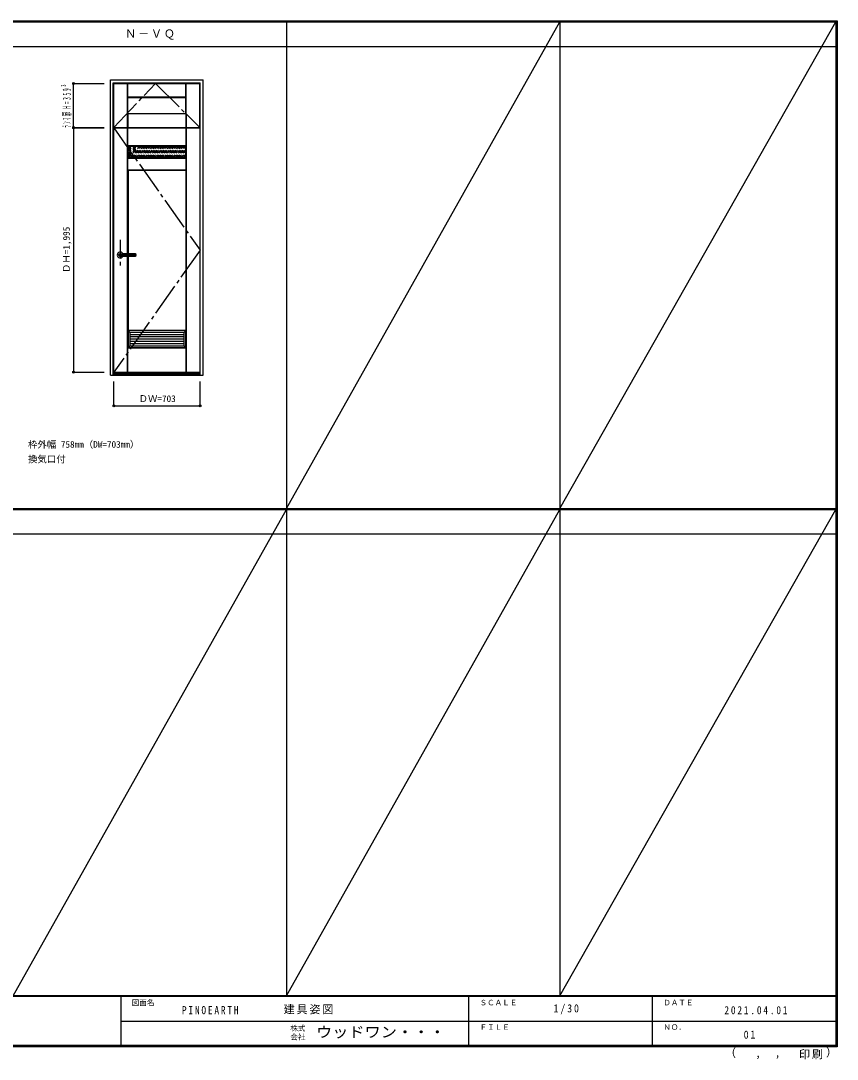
# Model space of a CAD drawing. Units: millimetres, scale not verified. Extents: x -6000 to 5700, y -4307 to 4175.
# Drawn here: x -966 to 5700, y -4307 to 4175 of the extents above; entities that cross this region are included whole.
import ezdxf
from ezdxf.enums import TextEntityAlignment as Align

# ---------------------------------------------------------------- set-up
doc = ezdxf.new("R2010")
doc.units = ezdxf.units.MM
doc.header["$LTSCALE"] = 30
doc.header["$PDMODE"] = 32
doc.header["$PDSIZE"] = 15
for name, pattern in [('CHAIN1', [8, 5, -1, 1, -1]), ('CHAIN2', [12, 9, -1, 1, -1]), ('DASHED1', [1.8, 1.2, -0.6])]:
    doc.linetypes.add(name, pattern=pattern)
for name, color, linetype in [('0-1_通り芯', 4, 'CHAIN1'), ('0-2_扉', 3, 'Continuous'), ('0-3_仕上げ', 7, 'Continuous'), ('0-4_枠', 3, 'Continuous'), ('0-5_レバー', 3, 'Continuous'), ('0-7', 7, 'CHAIN2'), ('0-A_文字', 7, 'Continuous'), ('0-B_寸法', 4, 'Continuous'), ('0-C_ハッチ', 4, 'DASHED1'), ('F-1_枠', 6, 'Continuous'), ('F-A_文字', 7, 'Continuous')]:
    doc.layers.add(name, color=color, linetype=linetype)
doc.styles.add('ＭＳ ゴシック', font='')
doc.styles.get('ＭＳ ゴシック').set_extended_font_data('MS Gothic')

msp = doc.modelspace()

# ---------------------------------------------------------------- linework, layer by layer
at = {"layer": '0-1_通り芯'}
for p, q in [((-154.2, 2386.75), (-154.2, 2176.75)), ((-21.7, 2261.75), (-199.2, 2261.75))]:
    msp.add_line(p, q, dxfattribs=at)
at = {"layer": '0-2_扉'}
for p, q in [((-206.7, 3303.25), (-206.7, 3662.25)), ((-206.7, 3662.25), (496.3, 3662.25)), ((-205.2, 1304.25), (-205.2, 3299.25)), ((-205.2, 3299.25), (497.8, 3299.25)), ((497.8, 1304.25), (497.8, 3299.25)), ((-205.2, 1304.25), (497.8, 1304.25))]:
    msp.add_line(p, q, dxfattribs=at)
msp.add_lwpolyline([(-206.7, 3303.25), (496.3, 3303.25), (496.3, 3662.25)], dxfattribs=at)
at = {"layer": '0-3_仕上げ'}
for p, q in [((-95.7, 3303.25), (-95.7, 3662.25)), ((-94.2, 3549.75), (-94.2, 3662.25)), ((-92.7, 3551.25), (-92.7, 3662.25)), ((382.3, 3551.25), (382.3, 3662.25)), ((383.8, 3549.75), (383.8, 3662.25)), ((385.3, 3303.25), (385.3, 3662.25)), ((382.3, 3551.25), (-92.7, 3551.25)), ((-94.2, 3415.75), (-94.2, 3303.25)), ((-92.7, 3414.25), (-92.7, 3303.25)), ((382.3, 3414.25), (-92.7, 3414.25)), ((382.3, 3414.25), (382.3, 3303.25)), ((383.8, 3415.75), (383.8, 3303.25)), ((-94.2, 2273.25), (-94.2, 3299.25)), ((-92.7, 3151.75), (-92.7, 3299.25)), ((-91.2, 3153.25), (-91.2, 3299.25)), ((383.8, 3153.25), (383.8, 3299.25)), ((385.3, 3151.75), (385.3, 3299.25)), ((386.8, 1304.25), (386.8, 3299.25)), ((-91.2, 3153.25), (-92.7, 3151.75)), ((-90.2, 3149.25), (-92.7, 3151.75)), ((383.8, 3153.25), (-91.2, 3153.25)), ((385.3, 3151.75), (382.8, 3149.25)), ((383.8, 3153.25), (385.3, 3151.75)), ((382.8, 3054.25), (385.3, 3051.75)), ((-91.2, 3050.25), (-92.7, 3051.75)), ((-91.2, 2958.25), (-91.2, 3050.25)), ((383.8, 3050.25), (-91.2, 3050.25)), ((383.8, 3050.25), (385.3, 3051.75)), ((383.8, 2958.25), (383.8, 3050.25)), ((385.3, 2956.75), (385.3, 3051.75)), ((-91.2, 2958.25), (-92.7, 2956.75)), ((-91.2, 2958.25), (383.8, 2958.25)), ((-94.2, 1304.25), (-94.2, 2250.25)), ((-90.2, 1644.25), (-75.2, 1629.25)), ((-90.2, 1644.25), (-90.2, 1504.25)), ((382.8, 1644.25), (-90.2, 1644.25)), ((367.8, 1629.25), (382.8, 1644.25)), ((382.8, 1504.25), (382.8, 1644.25)), ((-92.7, 1304.25), (-92.7, 1501.75)), ((-91.2, 1304.25), (-91.2, 1500.25)), ((383.8, 1500.25), (-91.2, 1500.25)), ((-75.2, 1519.25), (-90.2, 1504.25)), ((-90.2, 1504.25), (382.8, 1504.25)), ((382.8, 1504.25), (367.8, 1519.25)), ((382.8, 1504.25), (385.3, 1501.75)), ((383.8, 1500.25), (385.3, 1501.75)), ((383.8, 1304.25), (383.8, 1500.25)), ((385.3, 1304.25), (385.3, 1501.75))]:
    msp.add_line(p, q, dxfattribs=at)
at = {"layer": '0-3_仕上げ', "color": 3}
for p, q in [((-91.7, 3418.25), (-91.7, 3547.25)), ((-91.7, 3547.25), (381.3, 3547.25)), ((382.8, 3149.25), (-90.2, 3149.25)), ((-90.2, 3054.25), (-90.2, 3149.25)), ((382.8, 3054.25), (382.8, 3149.25)), ((382.8, 3054.25), (-90.2, 3054.25)), ((-90.2, 2954.25), (-90.2, 2273.25)), ((-90.2, 2250.25), (-90.2, 1504.25)), ((-75.2, 1629.25), (-75.2, 1519.25)), ((367.8, 1629.25), (-75.2, 1629.25)), ((367.8, 1519.25), (367.8, 1629.25)), ((367.8, 1610.92), (-75.2, 1610.92)), ((367.8, 1592.58), (-75.2, 1592.58)), ((367.8, 1574.25), (-75.2, 1574.25)), ((367.8, 1555.92), (-75.2, 1555.92)), ((367.8, 1537.58), (-75.2, 1537.58)), ((382.8, 1504.25), (-90.2, 1504.25)), ((-75.2, 1519.25), (367.8, 1519.25))]:
    msp.add_line(p, q, dxfattribs=at)
at = {"layer": '0-3_仕上げ'}
for points in [[(-92.7, 3551.25), (-94.2, 3549.75), (-91.7, 3547.25)], [(382.3, 3551.25), (383.8, 3549.75), (381.3, 3547.25)], [(-92.7, 3414.25), (-94.2, 3415.75), (-91.7, 3418.25)], [(382.3, 3414.25), (383.8, 3415.75), (381.3, 3418.25)], [(-90.2, 2954.25), (-92.7, 2956.75), (-92.7, 3051.75), (-90.2, 3054.25)], [(383.8, 2958.25), (385.3, 2956.75), (382.8, 2954.25)], [(-91.2, 1500.25), (-92.7, 1501.75), (-90.2, 1504.25)]]:
    msp.add_lwpolyline(points, dxfattribs=at)
at = {"layer": '0-3_仕上げ', "color": 3}
for points in [[(-91.7, 3418.25), (381.3, 3418.25), (381.3, 3547.25)], [(-90.2, 2954.25), (382.8, 2954.25), (382.8, 1504.25)]]:
    msp.add_lwpolyline(points, dxfattribs=at)
at = {"layer": '0-4_枠'}
for p, q in [((-234.2, 1279.25), (-234.2, 3691.25)), ((-234.2, 3691.25), (523.8, 3691.25)), ((-210.2, 1279.25), (-210.2, 3667.25)), ((-210.2, 3667.25), (499.8, 3667.25)), ((499.8, 1279.25), (499.8, 3667.25)), ((523.8, 1279.25), (523.8, 3691.25)), ((-234.2, 1279.25), (523.8, 1279.25)), ((-210.2, 1294.25), (499.8, 1294.25)), ((-210.2, 1291.25), (499.8, 1291.25))]:
    msp.add_line(p, q, dxfattribs=at)
at = {"layer": '0-5_レバー'}
for p, q in [((-154.2, 2271.25), (-135.2, 2271.25)), ((-154.2, 2252.25), (-135.2, 2252.25)), ((-135.2, 2272.25), (-134.2, 2273.25)), ((-135.2, 2251.25), (-135.2, 2272.25)), ((-135.2, 2251.25), (-134.2, 2250.25)), ((-134.2, 2273.25), (-30.2, 2273.25)), ((-30.2, 2250.25), (-134.2, 2250.25)), ((-29.2, 2272.25), (-30.2, 2273.25)), ((-29.2, 2251.25), (-30.2, 2250.25)), ((-29.2, 2251.25), (-29.2, 2272.25))]:
    msp.add_line(p, q, dxfattribs=at)
at = {"layer": '0-5_レバー', "color": 4}
for p, q in [((-134.2, 2250.25), (-134.2, 2273.25)), ((-30.2, 2273.25), (-30.2, 2250.25))]:
    msp.add_line(p, q, dxfattribs=at)
for radius, start, end in [(24.55, 27.93255, 332.06745), (11, 59.72736, 300.27264)]:
    msp.add_arc((-154.2, 2261.75), radius, start, end, dxfattribs=at)
at = {"layer": '0-5_レバー'}
msp.add_arc((-154.2, 2261.75), 9.5, 90, 270, dxfattribs=at)
at = {"layer": '0-7'}
for p, q in [((-205.2, 3299.25), (497.8, 2301.75)), ((497.8, 2301.75), (-205.2, 1304.25))]:
    msp.add_line(p, q, dxfattribs=at)
msp.add_lwpolyline([(-206.7, 3303.25), (134.8, 3662.25), (496.3, 3303.25)], dxfattribs=at)
at = {"layer": '0-B_寸法'}
for p, q in [((-534.2, 3303.25), (-534.2, 3662.25)), ((-534.2, 3662.25), (-284.2, 3662.25)), ((-534.2, 3303.25), (-284.2, 3303.25)), ((-534.2, 3299.25), (-284.2, 3299.25)), ((-534.2, 3299.25), (-534.2, 1304.25)), ((-534.2, 1304.25), (-284.2, 1304.25)), ((-205.2, 1029.25), (-205.2, 1229.25)), ((497.8, 1029.25), (497.8, 1229.25)), ((-205.2, 1029.25), (497.8, 1029.25))]:
    msp.add_line(p, q, dxfattribs=at)
at = {"layer": '0-B_寸法', "color": 7}
for p in [(-534.2, 3662.25), (-534.2, 3303.25), (-534.2, 3299.25), (-534.2, 1304.25), (-205.2, 1029.25), (497.8, 1029.25)]:
    msp.add_point(p, dxfattribs=at)
at = {"layer": '0-C_ハッチ'}
for p, q in [((-90.2, 3136.88), (-77.83, 3149.25)), ((-90.2, 3066.17), (-7.12, 3149.25)), ((-90.2, 3080.31), (-21.26, 3149.25)), ((-90.2, 3094.45), (-35.4, 3149.25)), ((-90.2, 3108.59), (-49.54, 3149.25)), ((-90.2, 3122.74), (-63.69, 3149.25)), ((-87.98, 3054.25), (7.02, 3149.25)), ((-73.83, 3054.25), (21.17, 3149.25)), ((-59.69, 3054.25), (35.31, 3149.25)), ((-45.55, 3054.25), (49.45, 3149.25)), ((-31.41, 3054.25), (63.59, 3149.25)), ((-17.27, 3054.25), (77.73, 3149.25)), ((-3.12, 3054.25), (91.88, 3149.25)), ((11.02, 3054.25), (106.02, 3149.25)), ((25.16, 3054.25), (120.16, 3149.25)), ((39.3, 3054.25), (134.3, 3149.25)), ((53.44, 3054.25), (148.44, 3149.25)), ((67.59, 3054.25), (162.59, 3149.25)), ((81.73, 3054.25), (176.73, 3149.25)), ((95.87, 3054.25), (190.87, 3149.25)), ((110.01, 3054.25), (205.01, 3149.25)), ((124.16, 3054.25), (219.16, 3149.25)), ((138.3, 3054.25), (233.3, 3149.25)), ((152.44, 3054.25), (247.44, 3149.25)), ((166.58, 3054.25), (261.58, 3149.25)), ((180.72, 3054.25), (275.72, 3149.25)), ((194.87, 3054.25), (289.87, 3149.25)), ((209.01, 3054.25), (304.01, 3149.25)), ((223.15, 3054.25), (318.15, 3149.25)), ((237.29, 3054.25), (332.29, 3149.25)), ((251.43, 3054.25), (346.43, 3149.25)), ((265.58, 3054.25), (360.58, 3149.25)), ((279.72, 3054.25), (374.72, 3149.25)), ((293.86, 3054.25), (382.8, 3143.19)), ((308, 3054.25), (382.8, 3129.05)), ((322.15, 3054.25), (382.8, 3114.9)), ((336.29, 3054.25), (382.8, 3100.76)), ((350.43, 3054.25), (382.8, 3086.62)), ((364.57, 3054.25), (382.8, 3072.48)), ((378.71, 3054.25), (382.8, 3058.34))]:
    msp.add_line(p, q, dxfattribs=at)
at = {"layer": 'F-1_枠'}
for p, q in [((-6000, 4175), (5700, 4175)), ((-6000, 4170), (5700, 4170)), ((-6000, 4165), (5700, 4165)), ((1204.8, 4175), (1204.8, -3790)), ((3436.4, 4175), (3436.4, -3790)), ((5690, 4175), (5690, -4205)), ((5695, 4175), (5695, -4205)), ((5700, 4175), (5700, -4205)), ((-6000, 3965), (5700, 3965)), ((-6000, 190.5), (5700, 190.5)), ((-6000, 187.5), (5700, 187.5)), ((-6000, 184.5), (5700, 184.5)), ((-6000, -15.5), (5700, -15.5)), ((5700, -3790), (-6000, -3790)), ((5700, -3795), (-6000, -3795)), ((-150, -3795), (-150, -4195)), ((2690, -3795), (2690, -4195)), ((4190, -3795), (4190, -4195)), ((-150, -3995), (5690, -3995.01)), ((5700, -4195), (-6000, -4195)), ((5700, -4200), (-6000, -4200)), ((5700, -4205), (-6000, -4205))]:
    msp.add_line(p, q, dxfattribs=at)
at = {"layer": 'F-A_文字'}
for p, q in [((1204.8, 190.5), (3436.4, 4165)), ((3436.4, 190.5), (5690, 4165)), ((-1026.8, -3790), (1204.8, 184.5)), ((1204.8, -3790), (3436.4, 184.5)), ((3436.4, -3790), (5690, 184.5))]:
    msp.add_line(p, q, dxfattribs=at)

# ---------------------------------------------------------------- texts
at = {"layer": '0-A_文字', "style": 'ＭＳ ゴシック'}
for s, p in [('枠外幅 758mm（DW=703mm）', (-906.8, 670.5)), ('換気口付', (-906.8, 550.5))]:
    msp.add_text(s, height=54.99, dxfattribs=at).set_placement(p, align=Align.BOTTOM_LEFT)
at = {"layer": '0-A_文字', "insert": (-113.5, 4020), "char_height": 65.98, "attachment_point": 7, "style": 'ＭＳ ゴシック'}
msp.add_mtext('\\T1.17;Ｎ－ＶＱ', dxfattribs=at)
at = {"layer": '0-B_寸法', "color": 7, "style": 'ＭＳ ゴシック'}
msp.add_text('ＤＨ=1,995', height=54.99, rotation=90, dxfattribs=at).set_placement((-549.2, 2114.25), align=Align.BOTTOM_LEFT)
msp.add_text('ＤＷ=703', height=54.99, dxfattribs=at).set_placement((-4.2, 1044.25), align=Align.BOTTOM_LEFT)
at = {"layer": '0-B_寸法', "color": 7, "insert": (-549.2, 3302.75), "char_height": 65.98, "attachment_point": 7, "rotation": 90, "style": 'ＭＳ ゴシック'}
msp.add_mtext('\\T1.67;\\W0.4;ﾗﾝﾏ扉H=359³', dxfattribs=at)
at = {"layer": 'F-A_文字', "style": 'ＭＳ ゴシック'}
for s, height, p in [('図面名', 43.99, (-60, -3880)), ('ＳＣＡＬＥ', 43.99, (2780, -3880)), ('ＤＡＴＥ', 43.99, (4280, -3880)), ('株式', 43.99, (1235, -4089)), ('ＦＩＬＥ', 43.99, (2780, -4080)), ('ＮＯ．', 43.99, (4280, -4080)), ('会社', 43.99, (1235, -4161)), ('（', 65.98, (4784.03, -4308.31)), ('）', 65.98, (5608.4, -4304.13)), (',', 65.98, (5031.28, -4308.31)), (',', 65.98, (5190.2, -4305.53))]:
    msp.add_text(s, height=height, dxfattribs=at).set_placement(p, align=Align.BOTTOM_LEFT)
at = {"layer": 'F-A_文字', "style": 'ＭＳ ゴシック', "width": 1.1}
msp.add_text('ウッドワン・・・', height=87.98, dxfattribs=at).set_placement((1445, -4155), align=Align.BOTTOM_LEFT)
at = {"layer": 'F-A_文字', "char_height": 65.98, "attachment_point": 7, "style": 'ＭＳ ゴシック'}
for s, insert in [('\\T1.39;\\W0.85;PINOEARTH', (350, -3940)), ('\\T1.17;建具姿図', (1180.42, -3940)), ('\\T1.38;\\W0.9;1/30', (3383.75, -3940)), ('\\T1.39;\\W0.85;2021.04.01', (4778.75, -3940.18)), ('\\T1.36;\\W0.9;01', (4936.25, -4140)), ('\\T1.17;印刷', (5388.15, -4306.92))]:
    msp.add_mtext(s, dxfattribs=dict(at, insert=insert))

doc.saveas('drawing.dxf')
